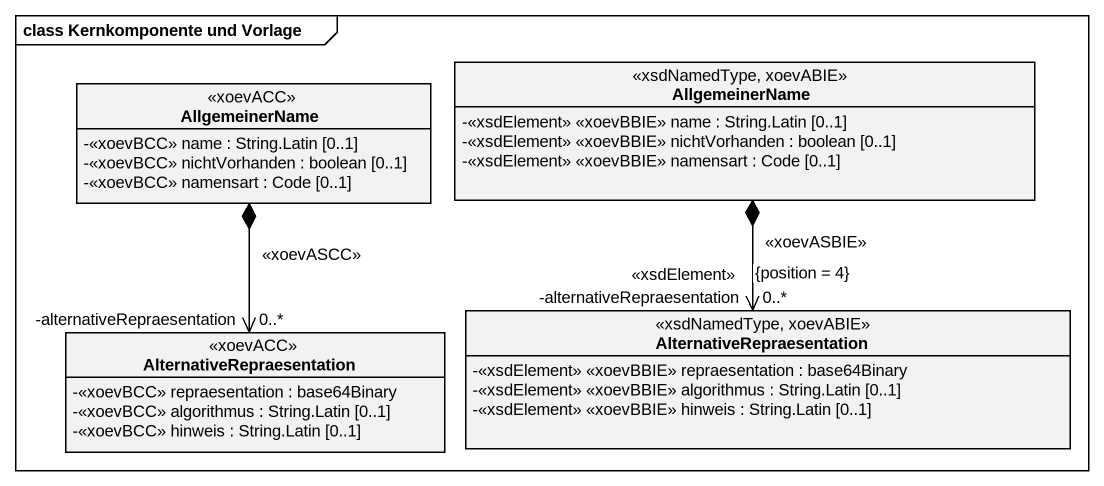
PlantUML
@startuml
mainframe class Kernkomponente und Vorlage
hide circle
hide empty members
skinparam classAttributeIconSize 0
class AllgemeinerName <<xoevACC>> {
  -<<xoevBCC>> name : String.Latin [0..1]
  -<<xoevBCC>> nichtVorhanden : boolean [0..1]
  -<<xoevBCC>> namensart : Code [0..1]
}
class "AllgemeinerName" as AllgemeinerName_2 <<xsdNamedType, xoevABIE>> {
  -<<xsdElement>> <<xoevBBIE>> name : String.Latin [0..1]
  -<<xsdElement>> <<xoevBBIE>> nichtVorhanden : boolean [0..1]
  -<<xsdElement>> <<xoevBBIE>> namensart : Code [0..1]
}
class AlternativeRepraesentation <<xsdNamedType, xoevABIE>> {
  -<<xsdElement>> <<xoevBBIE>> repraesentation : base64Binary
  -<<xsdElement>> <<xoevBBIE>> algorithmus : String.Latin [0..1]
  -<<xsdElement>> <<xoevBBIE>> hinweis : String.Latin [0..1]
}
class "AlternativeRepraesentation" as AlternativeRepraesentation_2 <<xoevACC>> {
  -<<xoevBCC>> repraesentation : base64Binary
  -<<xoevBCC>> algorithmus : String.Latin [0..1]
  -<<xoevBCC>> hinweis : String.Latin [0..1]
}
AllgemeinerName *--> "-alternativeRepraesentation\n0..*" AlternativeRepraesentation_2 : <<xoevASCC>>
AllgemeinerName_2 *--> "-alternativeRepraesentation\n<<xsdElement>>\n0..*\n{position = 4}" AlternativeRepraesentation : <<xoevASBIE>>
@enduml
